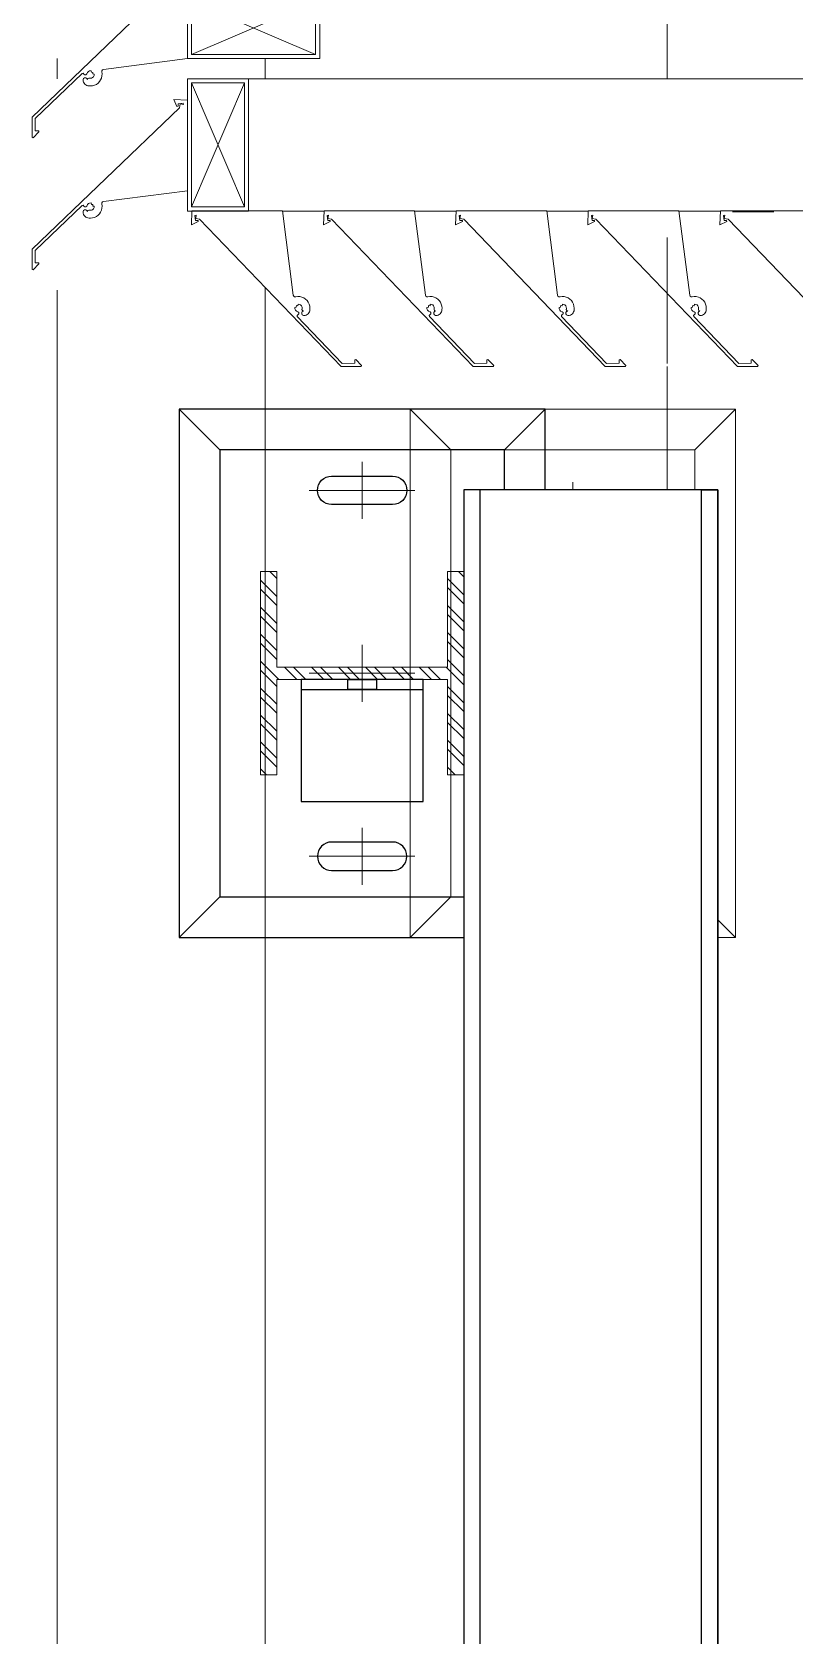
# Model space of a CAD drawing. Header units: millimetres. Extents: x -220592 to 404889, y -217665 to 38245.
# Drawn here: x 31012 to 31387, y -43056 to -42267 of the extents above; entities that cross this region are included whole.
import ezdxf

# ---------------------------------------------------------------- set-up
doc = ezdxf.new("R2010")
doc.units = ezdxf.units.MM
doc.set_wipeout_variables(frame=1)
doc.linetypes.add('XKITLINE00', pattern=[0])
doc.linetypes.add('XKITLINE02', pattern=[4, 2, -2])
for name, color, linetype in [('000 - 0_HIDE_OBJ_FRAMING_DEF_SUB_1', 7, 'Continuous'), ('000 - STRUCTURE_STEEL_ACCESORIES_HATCH_', 7, 'Continuous'), ('000 - STRUCTURE_STEEL_ACCESORIES_HIDDEN_', 7, 'Continuous'), ('000 - STRUCTURE_STEEL_ACCESORIES_MAIN_COLOR_1', 7, 'Continuous'), ('000 - STRUCTURE_STEEL_FRAMING_CUT_COLOR_4', 7, 'Continuous'), ('000 - STRUCTURE_STEEL_FRAMING_DEF_SUB', 7, 'Continuous'), ('000 - STRUCTURE_STEEL_FRAMING_HIDDEN_', 7, 'Continuous'), ('000 - STRUCTURE_STEEL_FRAMING_SUB_COLOR_1', 7, 'Continuous'), ('000 - STRUCTURE_STEEL_FRAMING_SUB_COLOR_2', 7, 'Continuous'), ('000 - STRUCTURE_STEEL_FRAMING_WIPEOUT_', 7, 'Continuous')]:
    doc.layers.add(name, color=color, linetype=linetype)
doc.layers.add('Bolt', color=7, linetype='Continuous', lineweight=0)
doc.layers.add('Part', color=7, linetype='Continuous', lineweight=0)

# ---------------------------------------------------------------- blocks, each defined once
blk = doc.blocks.new('*A13700')
at = {"layer": 'Part', "color": 7, "linetype": 'XKITLINE00', "lineweight": 0}
for p, q in [((-137.483413, 89.520805), (-137.563413, 89.520805)), ((-137.563413, 89.520805), (-137.563413, 88.520805)), ((-137.483413, 89.050805), (-137.483413, 89.520805)), ((-136.563413, 89.520805), (-136.643413, 89.520805)), ((-136.643413, 89.520805), (-136.643413, 89.050805)), ((-136.563413, 88.520805), (-136.563413, 89.520805)), ((-136.643413, 89.050805), (-137.483413, 89.050805)), ((-137.483413, 88.520805), (-137.483413, 88.990805)), ((-137.483413, 88.990805), (-136.643413, 88.990805)), ((-136.643413, 88.990805), (-136.643413, 88.520805)), ((-137.563413, 88.520805), (-137.483413, 88.520805)), ((-136.643413, 88.520805), (-136.563413, 88.520805))]:
    blk.add_line(p, q, dxfattribs=at)
blk = doc.blocks.new('*A13702')
at = {"layer": 'Part', "color": 7, "linetype": 'XKITLINE00', "lineweight": 0}
for p, q in [((-138.658479, 91.945101), (-130.637493, 91.945101)), ((-138.491671, 91.295101), (-138.287375, 91.295101)), ((-137.841671, 91.295101), (-137.637375, 91.295101)), ((-137.191671, 91.295101), (-136.987375, 91.295101)), ((-136.541671, 91.295101), (-136.337375, 91.295101))]:
    blk.add_line(p, q, dxfattribs=at)
blk = doc.blocks.new('*A13703')
at = {"layer": 'Part', "color": 7, "linetype": 'XKITLINE00', "lineweight": 0}
for p, q in [((-138.937367, 91.295291), (-138.939989, 91.227606)), ((-138.491697, 91.295299), (-138.937367, 91.295291)), ((-138.438667, 90.881293), (-138.491697, 91.295299)), ((-138.939989, 91.227606), (-138.906502, 91.243141)), ((-138.922245, 91.273376), (-138.915672, 91.275412)), ((-138.919105, 91.248393), (-138.922245, 91.273376)), ((-138.906914, 91.248264), (-138.919105, 91.248393)), ((-138.918576, 91.258396), (-138.915672, 91.275412)), ((-138.918576, 91.258396), (-138.900033, 91.255499)), ((-138.906502, 91.243141), (-138.906914, 91.248264)), ((-138.900033, 91.255499), (-138.203787, 90.530377)), ((-138.436477, 90.876218), (-138.438667, 90.881293)), ((-138.431925, 90.873081), (-138.436477, 90.876218)), ((-138.426403, 90.872842), (-138.431925, 90.873081)), ((-138.431369, 90.820312), (-138.423979, 90.822634)), ((-138.430947, 90.81364), (-138.431369, 90.820312)), ((-138.416269, 90.874328), (-138.426403, 90.872842)), ((-138.423979, 90.822634), (-138.423035, 90.829799)), ((-138.423035, 90.829799), (-138.415975, 90.828629)), ((-138.406033, 90.873953), (-138.416269, 90.874328)), ((-138.415975, 90.828629), (-138.414869, 90.836335)), ((-138.414869, 90.836335), (-138.408385, 90.835766)), ((-138.408385, 90.835766), (-138.402511, 90.832964)), ((-138.396034, 90.87173), (-138.406033, 90.873953)), ((-138.402511, 90.832964), (-138.397989, 90.828282)), ((-138.397989, 90.828282), (-138.395391, 90.822314)), ((-138.386604, 90.867732), (-138.396034, 90.87173)), ((-138.395391, 90.822314), (-138.395047, 90.815814)), ((-138.378054, 90.862092), (-138.386604, 90.867732)), ((-138.370667, 90.854996), (-138.378054, 90.862092)), ((-138.364689, 90.846679), (-138.370667, 90.854996)), ((-138.360316, 90.837417), (-138.364689, 90.846679)), ((-138.357693, 90.827516), (-138.360316, 90.837417)), ((-138.356908, 90.817303), (-138.357693, 90.827516)), ((-138.357006, 90.810504), (-138.356908, 90.817303)), ((-138.428157, 90.807564), (-138.430947, 90.81364)), ((-138.42337, 90.802897), (-138.428157, 90.807564)), ((-138.415797, 90.799783), (-138.42337, 90.802897)), ((-138.419915, 90.781587), (-138.415288, 90.785242)), ((-138.418823, 90.776428), (-138.419915, 90.781587)), ((-138.19742, 90.545412), (-138.418823, 90.776428)), ((-138.41164, 90.7956), (-138.415797, 90.799783)), ((-138.415288, 90.785242), (-138.411434, 90.789706)), ((-138.411434, 90.789706), (-138.41164, 90.7956)), ((-138.394036, 90.800113), (-138.397254, 90.794956)), ((-138.397254, 90.794956), (-138.397242, 90.788879)), ((-138.397242, 90.788879), (-138.394005, 90.783735)), ((-138.395047, 90.815814), (-138.395952, 90.809896)), ((-138.395952, 90.809896), (-138.393545, 90.805085)), ((-138.388564, 90.803055), (-138.394036, 90.800113)), ((-138.394005, 90.783735), (-138.388531, 90.781095)), ((-138.393545, 90.805085), (-138.388564, 90.803055)), ((-138.388531, 90.781095), (-138.380761, 90.781591)), ((-138.380761, 90.781591), (-138.375265, 90.783326)), ((-138.375265, 90.783326), (-138.370202, 90.78608)), ((-138.370202, 90.78608), (-138.365759, 90.789751)), ((-138.365759, 90.789751), (-138.362101, 90.794205)), ((-138.362101, 90.794205), (-138.359361, 90.799275)), ((-138.359361, 90.799275), (-138.357642, 90.804776)), ((-138.357642, 90.804776), (-138.357006, 90.810504)), ((-138.203787, 90.530377), (-138.104636, 90.53093)), ((-138.136074, 90.545755), (-138.19742, 90.545412)), ((-138.135977, 90.563175), (-138.136074, 90.545755)), ((-138.131056, 90.56426), (-138.135977, 90.563175)), ((-138.102167, 90.535611), (-138.131056, 90.56426)), ((-138.104636, 90.53093), (-138.102167, 90.535611))]:
    blk.add_line(p, q, dxfattribs=at)
blk = doc.blocks.new('*A13704')
at = {"layer": 'Part', "color": 7, "linetype": 'XKITLINE00', "lineweight": 0}
for p, q in [((-138.287367, 91.295291), (-138.289989, 91.227606)), ((-137.841697, 91.295299), (-138.287367, 91.295291)), ((-137.788667, 90.881293), (-137.841697, 91.295299)), ((-138.289989, 91.227606), (-138.256502, 91.243141)), ((-138.272245, 91.273376), (-138.265672, 91.275412)), ((-138.269105, 91.248393), (-138.272245, 91.273376)), ((-138.256914, 91.248264), (-138.269105, 91.248393)), ((-138.268576, 91.258396), (-138.265672, 91.275412)), ((-138.268576, 91.258396), (-138.250033, 91.255499)), ((-138.256502, 91.243141), (-138.256914, 91.248264)), ((-138.250033, 91.255499), (-137.553787, 90.530377)), ((-137.786477, 90.876218), (-137.788667, 90.881293)), ((-137.781925, 90.873081), (-137.786477, 90.876218)), ((-137.776403, 90.872842), (-137.781925, 90.873081)), ((-137.781369, 90.820312), (-137.773979, 90.822634)), ((-137.780947, 90.81364), (-137.781369, 90.820312)), ((-137.766269, 90.874328), (-137.776403, 90.872842)), ((-137.773979, 90.822634), (-137.773035, 90.829799)), ((-137.773035, 90.829799), (-137.765975, 90.828629)), ((-137.756033, 90.873953), (-137.766269, 90.874328)), ((-137.765975, 90.828629), (-137.764869, 90.836335)), ((-137.764869, 90.836335), (-137.758385, 90.835766)), ((-137.758385, 90.835766), (-137.752511, 90.832964)), ((-137.746034, 90.87173), (-137.756033, 90.873953)), ((-137.752511, 90.832964), (-137.747989, 90.828282)), ((-137.747989, 90.828282), (-137.745391, 90.822314)), ((-137.736604, 90.867732), (-137.746034, 90.87173)), ((-137.745391, 90.822314), (-137.745047, 90.815814)), ((-137.728054, 90.862092), (-137.736604, 90.867732)), ((-137.720667, 90.854996), (-137.728054, 90.862092)), ((-137.714689, 90.846679), (-137.720667, 90.854996)), ((-137.710316, 90.837417), (-137.714689, 90.846679)), ((-137.707693, 90.827516), (-137.710316, 90.837417)), ((-137.706908, 90.817303), (-137.707693, 90.827516)), ((-137.707006, 90.810504), (-137.706908, 90.817303)), ((-137.778157, 90.807564), (-137.780947, 90.81364)), ((-137.77337, 90.802897), (-137.778157, 90.807564)), ((-137.765797, 90.799783), (-137.77337, 90.802897)), ((-137.769915, 90.781587), (-137.765288, 90.785242)), ((-137.768823, 90.776428), (-137.769915, 90.781587)), ((-137.54742, 90.545412), (-137.768823, 90.776428)), ((-137.76164, 90.7956), (-137.765797, 90.799783)), ((-137.765288, 90.785242), (-137.761434, 90.789706)), ((-137.761434, 90.789706), (-137.76164, 90.7956)), ((-137.744036, 90.800113), (-137.747254, 90.794956)), ((-137.747254, 90.794956), (-137.747242, 90.788879)), ((-137.747242, 90.788879), (-137.744005, 90.783735)), ((-137.745047, 90.815814), (-137.745952, 90.809896)), ((-137.745952, 90.809896), (-137.743545, 90.805085)), ((-137.738564, 90.803055), (-137.744036, 90.800113)), ((-137.744005, 90.783735), (-137.738531, 90.781095)), ((-137.743545, 90.805085), (-137.738564, 90.803055)), ((-137.738531, 90.781095), (-137.730761, 90.781591)), ((-137.730761, 90.781591), (-137.725265, 90.783326)), ((-137.725265, 90.783326), (-137.720202, 90.78608)), ((-137.720202, 90.78608), (-137.715759, 90.789751)), ((-137.715759, 90.789751), (-137.712101, 90.794205)), ((-137.712101, 90.794205), (-137.709361, 90.799275)), ((-137.709361, 90.799275), (-137.707642, 90.804776)), ((-137.707642, 90.804776), (-137.707006, 90.810504)), ((-137.553787, 90.530377), (-137.454636, 90.53093)), ((-137.486074, 90.545755), (-137.54742, 90.545412)), ((-137.485977, 90.563175), (-137.486074, 90.545755)), ((-137.481056, 90.56426), (-137.485977, 90.563175)), ((-137.452167, 90.535611), (-137.481056, 90.56426)), ((-137.454636, 90.53093), (-137.452167, 90.535611))]:
    blk.add_line(p, q, dxfattribs=at)
blk = doc.blocks.new('*A13705')
at = {"layer": 'Part', "color": 7, "linetype": 'XKITLINE00', "lineweight": 0}
for p, q in [((-137.637367, 91.295291), (-137.639989, 91.227606)), ((-137.191697, 91.295299), (-137.637367, 91.295291)), ((-137.138667, 90.881293), (-137.191697, 91.295299)), ((-137.639989, 91.227606), (-137.606502, 91.243141)), ((-137.622245, 91.273376), (-137.615672, 91.275412)), ((-137.619105, 91.248393), (-137.622245, 91.273376)), ((-137.606914, 91.248264), (-137.619105, 91.248393)), ((-137.618576, 91.258396), (-137.615672, 91.275412)), ((-137.618576, 91.258396), (-137.600033, 91.255499)), ((-137.606502, 91.243141), (-137.606914, 91.248264)), ((-137.600033, 91.255499), (-136.903787, 90.530377)), ((-137.136477, 90.876218), (-137.138667, 90.881293)), ((-137.131925, 90.873081), (-137.136477, 90.876218)), ((-137.126403, 90.872842), (-137.131925, 90.873081)), ((-137.131369, 90.820312), (-137.123979, 90.822634)), ((-137.130947, 90.81364), (-137.131369, 90.820312)), ((-137.116269, 90.874328), (-137.126403, 90.872842)), ((-137.123979, 90.822634), (-137.123035, 90.829799)), ((-137.123035, 90.829799), (-137.115975, 90.828629)), ((-137.106033, 90.873953), (-137.116269, 90.874328)), ((-137.115975, 90.828629), (-137.114869, 90.836335)), ((-137.114869, 90.836335), (-137.108385, 90.835766)), ((-137.108385, 90.835766), (-137.102511, 90.832964)), ((-137.096034, 90.87173), (-137.106033, 90.873953)), ((-137.102511, 90.832964), (-137.097989, 90.828282)), ((-137.097989, 90.828282), (-137.095391, 90.822314)), ((-137.086604, 90.867732), (-137.096034, 90.87173)), ((-137.095391, 90.822314), (-137.095047, 90.815814)), ((-137.078054, 90.862092), (-137.086604, 90.867732)), ((-137.070667, 90.854996), (-137.078054, 90.862092)), ((-137.064689, 90.846679), (-137.070667, 90.854996)), ((-137.060316, 90.837417), (-137.064689, 90.846679)), ((-137.057693, 90.827516), (-137.060316, 90.837417)), ((-137.056908, 90.817303), (-137.057693, 90.827516)), ((-137.057006, 90.810504), (-137.056908, 90.817303)), ((-137.128157, 90.807564), (-137.130947, 90.81364)), ((-137.12337, 90.802897), (-137.128157, 90.807564)), ((-137.115797, 90.799783), (-137.12337, 90.802897)), ((-137.119915, 90.781587), (-137.115288, 90.785242)), ((-137.118823, 90.776428), (-137.119915, 90.781587)), ((-136.89742, 90.545412), (-137.118823, 90.776428)), ((-137.11164, 90.7956), (-137.115797, 90.799783)), ((-137.115288, 90.785242), (-137.111434, 90.789706)), ((-137.111434, 90.789706), (-137.11164, 90.7956)), ((-137.094036, 90.800113), (-137.097254, 90.794956)), ((-137.097254, 90.794956), (-137.097242, 90.788879)), ((-137.097242, 90.788879), (-137.094005, 90.783735)), ((-137.095047, 90.815814), (-137.095952, 90.809896)), ((-137.095952, 90.809896), (-137.093545, 90.805085)), ((-137.088564, 90.803055), (-137.094036, 90.800113)), ((-137.094005, 90.783735), (-137.088531, 90.781095)), ((-137.093545, 90.805085), (-137.088564, 90.803055)), ((-137.088531, 90.781095), (-137.080761, 90.781591)), ((-137.080761, 90.781591), (-137.075265, 90.783326)), ((-137.075265, 90.783326), (-137.070202, 90.78608)), ((-137.070202, 90.78608), (-137.065759, 90.789751)), ((-137.065759, 90.789751), (-137.062101, 90.794205)), ((-137.062101, 90.794205), (-137.059361, 90.799275)), ((-137.059361, 90.799275), (-137.057642, 90.804776)), ((-137.057642, 90.804776), (-137.057006, 90.810504)), ((-136.903787, 90.530377), (-136.804636, 90.53093)), ((-136.836074, 90.545755), (-136.89742, 90.545412)), ((-136.835977, 90.563175), (-136.836074, 90.545755)), ((-136.831056, 90.56426), (-136.835977, 90.563175)), ((-136.802167, 90.535611), (-136.831056, 90.56426)), ((-136.804636, 90.53093), (-136.802167, 90.535611))]:
    blk.add_line(p, q, dxfattribs=at)
blk = doc.blocks.new('*A13706')
at = {"layer": 'Part', "color": 7, "linetype": 'XKITLINE00', "lineweight": 0}
for p, q in [((-136.987367, 91.295291), (-136.989989, 91.227606)), ((-136.541697, 91.295299), (-136.987367, 91.295291)), ((-136.488667, 90.881293), (-136.541697, 91.295299)), ((-136.989989, 91.227606), (-136.956502, 91.243141)), ((-136.972245, 91.273376), (-136.965672, 91.275412)), ((-136.969105, 91.248393), (-136.972245, 91.273376)), ((-136.956914, 91.248264), (-136.969105, 91.248393)), ((-136.968576, 91.258396), (-136.965672, 91.275412)), ((-136.968576, 91.258396), (-136.950033, 91.255499)), ((-136.956502, 91.243141), (-136.956914, 91.248264)), ((-136.950033, 91.255499), (-136.253787, 90.530377)), ((-136.486477, 90.876218), (-136.488667, 90.881293)), ((-136.481925, 90.873081), (-136.486477, 90.876218)), ((-136.476403, 90.872842), (-136.481925, 90.873081)), ((-136.481369, 90.820312), (-136.473979, 90.822634)), ((-136.480947, 90.81364), (-136.481369, 90.820312)), ((-136.466269, 90.874328), (-136.476403, 90.872842)), ((-136.473979, 90.822634), (-136.473035, 90.829799)), ((-136.473035, 90.829799), (-136.465975, 90.828629)), ((-136.456033, 90.873953), (-136.466269, 90.874328)), ((-136.465975, 90.828629), (-136.464869, 90.836335)), ((-136.464869, 90.836335), (-136.458385, 90.835766)), ((-136.458385, 90.835766), (-136.452511, 90.832964)), ((-136.446034, 90.87173), (-136.456033, 90.873953)), ((-136.452511, 90.832964), (-136.447989, 90.828282)), ((-136.447989, 90.828282), (-136.445391, 90.822314)), ((-136.436604, 90.867732), (-136.446034, 90.87173)), ((-136.445391, 90.822314), (-136.445047, 90.815814)), ((-136.428054, 90.862092), (-136.436604, 90.867732)), ((-136.420667, 90.854996), (-136.428054, 90.862092)), ((-136.414689, 90.846679), (-136.420667, 90.854996)), ((-136.410316, 90.837417), (-136.414689, 90.846679)), ((-136.407693, 90.827516), (-136.410316, 90.837417)), ((-136.406908, 90.817303), (-136.407693, 90.827516)), ((-136.407006, 90.810504), (-136.406908, 90.817303)), ((-136.478157, 90.807564), (-136.480947, 90.81364)), ((-136.47337, 90.802897), (-136.478157, 90.807564)), ((-136.465797, 90.799783), (-136.47337, 90.802897)), ((-136.469915, 90.781587), (-136.465288, 90.785242)), ((-136.468823, 90.776428), (-136.469915, 90.781587)), ((-136.24742, 90.545412), (-136.468823, 90.776428)), ((-136.46164, 90.7956), (-136.465797, 90.799783)), ((-136.465288, 90.785242), (-136.461434, 90.789706)), ((-136.461434, 90.789706), (-136.46164, 90.7956)), ((-136.444036, 90.800113), (-136.447254, 90.794956)), ((-136.447254, 90.794956), (-136.447242, 90.788879)), ((-136.447242, 90.788879), (-136.444005, 90.783735)), ((-136.445047, 90.815814), (-136.445952, 90.809896)), ((-136.445952, 90.809896), (-136.443545, 90.805085)), ((-136.438564, 90.803055), (-136.444036, 90.800113)), ((-136.444005, 90.783735), (-136.438531, 90.781095)), ((-136.443545, 90.805085), (-136.438564, 90.803055)), ((-136.438531, 90.781095), (-136.430761, 90.781591)), ((-136.430761, 90.781591), (-136.425265, 90.783326)), ((-136.425265, 90.783326), (-136.420202, 90.78608)), ((-136.420202, 90.78608), (-136.415759, 90.789751)), ((-136.415759, 90.789751), (-136.412101, 90.794205)), ((-136.412101, 90.794205), (-136.409361, 90.799275)), ((-136.409361, 90.799275), (-136.407642, 90.804776)), ((-136.407642, 90.804776), (-136.407006, 90.810504)), ((-136.253787, 90.530377), (-136.154636, 90.53093)), ((-136.186074, 90.545755), (-136.24742, 90.545412)), ((-136.185977, 90.563175), (-136.186074, 90.545755)), ((-136.181056, 90.56426), (-136.185977, 90.563175)), ((-136.152167, 90.535611), (-136.181056, 90.56426)), ((-136.154636, 90.53093), (-136.152167, 90.535611))]:
    blk.add_line(p, q, dxfattribs=at)
blk = doc.blocks.new('*A13707')
at = {"layer": 'Part', "color": 7, "linetype": 'XKITLINE00', "lineweight": 0}
for p, q in [((-136.337367, 91.295291), (-136.339989, 91.227606)), ((-135.891697, 91.295299), (-136.337367, 91.295291)), ((-135.838667, 90.881293), (-135.891697, 91.295299)), ((-136.339989, 91.227606), (-136.306502, 91.243141)), ((-136.322245, 91.273376), (-136.315672, 91.275412)), ((-136.319105, 91.248393), (-136.322245, 91.273376)), ((-136.306914, 91.248264), (-136.319105, 91.248393)), ((-136.318576, 91.258396), (-136.315672, 91.275412)), ((-136.318576, 91.258396), (-136.300033, 91.255499)), ((-136.306502, 91.243141), (-136.306914, 91.248264)), ((-136.300033, 91.255499), (-135.603787, 90.530377)), ((-135.836477, 90.876218), (-135.838667, 90.881293)), ((-135.831925, 90.873081), (-135.836477, 90.876218)), ((-135.826403, 90.872842), (-135.831925, 90.873081)), ((-135.831369, 90.820312), (-135.823979, 90.822634)), ((-135.830947, 90.81364), (-135.831369, 90.820312)), ((-135.816269, 90.874328), (-135.826403, 90.872842)), ((-135.823979, 90.822634), (-135.823035, 90.829799)), ((-135.823035, 90.829799), (-135.815975, 90.828629)), ((-135.806033, 90.873953), (-135.816269, 90.874328)), ((-135.815975, 90.828629), (-135.814869, 90.836335)), ((-135.814869, 90.836335), (-135.808385, 90.835766)), ((-135.808385, 90.835766), (-135.802511, 90.832964)), ((-135.796034, 90.87173), (-135.806033, 90.873953)), ((-135.802511, 90.832964), (-135.797989, 90.828282)), ((-135.797989, 90.828282), (-135.795391, 90.822314)), ((-135.786604, 90.867732), (-135.796034, 90.87173)), ((-135.795391, 90.822314), (-135.795047, 90.815814)), ((-135.778054, 90.862092), (-135.786604, 90.867732)), ((-135.770667, 90.854996), (-135.778054, 90.862092)), ((-135.764689, 90.846679), (-135.770667, 90.854996)), ((-135.760316, 90.837417), (-135.764689, 90.846679)), ((-135.757693, 90.827516), (-135.760316, 90.837417)), ((-135.756908, 90.817303), (-135.757693, 90.827516)), ((-135.757006, 90.810504), (-135.756908, 90.817303)), ((-135.828157, 90.807564), (-135.830947, 90.81364)), ((-135.82337, 90.802897), (-135.828157, 90.807564)), ((-135.815797, 90.799783), (-135.82337, 90.802897)), ((-135.819915, 90.781587), (-135.815288, 90.785242)), ((-135.818823, 90.776428), (-135.819915, 90.781587)), ((-135.59742, 90.545412), (-135.818823, 90.776428)), ((-135.81164, 90.7956), (-135.815797, 90.799783)), ((-135.815288, 90.785242), (-135.811434, 90.789706)), ((-135.811434, 90.789706), (-135.81164, 90.7956)), ((-135.794036, 90.800113), (-135.797254, 90.794956)), ((-135.797254, 90.794956), (-135.797242, 90.788879)), ((-135.797242, 90.788879), (-135.794005, 90.783735)), ((-135.795047, 90.815814), (-135.795952, 90.809896)), ((-135.795952, 90.809896), (-135.793545, 90.805085)), ((-135.788564, 90.803055), (-135.794036, 90.800113)), ((-135.794005, 90.783735), (-135.788531, 90.781095)), ((-135.793545, 90.805085), (-135.788564, 90.803055)), ((-135.788531, 90.781095), (-135.780761, 90.781591)), ((-135.780761, 90.781591), (-135.775265, 90.783326)), ((-135.775265, 90.783326), (-135.770202, 90.78608)), ((-135.770202, 90.78608), (-135.765759, 90.789751)), ((-135.765759, 90.789751), (-135.762101, 90.794205)), ((-135.762101, 90.794205), (-135.759361, 90.799275)), ((-135.759361, 90.799275), (-135.757642, 90.804776)), ((-135.757642, 90.804776), (-135.757006, 90.810504)), ((-135.603787, 90.530377), (-135.504636, 90.53093)), ((-135.536074, 90.545755), (-135.59742, 90.545412)), ((-135.535977, 90.563175), (-135.536074, 90.545755)), ((-135.531056, 90.56426), (-135.535977, 90.563175)), ((-135.502167, 90.535611), (-135.531056, 90.56426)), ((-135.504636, 90.53093), (-135.502167, 90.535611))]:
    blk.add_line(p, q, dxfattribs=at)
blk = doc.blocks.new('*A13708')
at = {"layer": 'Part', "color": 7, "linetype": 'XKITLINE00', "lineweight": 0}
for p, q in [((-137.663413, 90.120805), (-137.663413, 87.920805)), ((-136.463413, 90.120805), (-137.663413, 90.120805)), ((-136.463413, 87.920805), (-136.463413, 90.120805)), ((-137.663413, 87.920805), (-136.463413, 87.920805))]:
    blk.add_line(p, q, dxfattribs=at)
blk = doc.blocks.new('*A13709')
at = {"layer": 'Part', "color": 7, "linetype": 'XKITLINE00', "lineweight": 0}
for p, q in [((-137.863413, 90.320805), (-137.663413, 90.120805)), ((-137.863413, 87.720805), (-137.863413, 90.320805)), ((-137.863413, 90.320805), (-136.263413, 90.320805)), ((-136.463413, 90.120805), (-136.263413, 90.320805)), ((-136.263413, 90.320805), (-136.263413, 87.720805)), ((-137.863413, 87.720805), (-137.663413, 87.920805)), ((-136.463413, 87.920805), (-136.263413, 87.720805)), ((-136.263413, 87.720805), (-137.863413, 87.720805))]:
    blk.add_line(p, q, dxfattribs=at)
blk = doc.blocks.new('*A13710')
at = {"layer": 'Part', "color": 7, "linetype": 'XKITLINE00', "lineweight": 0}
for p, q in [((-137.363413, 89.650805), (-137.363413, 89.050805)), ((-136.763413, 89.650805), (-137.363413, 89.650805)), ((-136.763413, 89.050805), (-136.763413, 89.650805)), ((-137.363413, 89.100805), (-136.763413, 89.100805))]:
    blk.add_line(p, q, dxfattribs=at)
blk = doc.blocks.new('*A13711')
at = {"layer": 'Bolt'}
for points in [[(-136.8684, 89.1008), (-136.8684, 89.0508), (-137.2584, 89.0508), (-137.2584, 89.1008)], [(-136.9934, 89.0508), (-136.9934, 88.9908), (-137.1334, 88.9908), (-137.1334, 89.0508)]]:
    blk.add_hatch(color=7, dxfattribs=at).paths.add_polyline_path(points, flags=17)
at = {"layer": 'Bolt', "color": 7, "linetype": 'XKITLINE00', "lineweight": 0}
for p, q in [((-137.0634, 88.9116), (-137.0634, 89.3408)), ((-137.2584, 89.0508), (-137.2584, 89.1008)), ((-136.8684, 89.0508), (-136.8684, 89.1008)), ((-137.1334, 88.9908), (-137.1334, 89.0508)), ((-136.9934, 88.9908), (-136.9934, 89.0508))]:
    blk.add_line(p, q, dxfattribs=at)
blk = doc.blocks.new('*A13712')
at = {"layer": 'Bolt'}
for points in [[(-136.8487, 89.794), (-136.8639, 89.7713), (-136.8866, 89.7561), (-136.9134, 89.7508), (-137.2134, 89.7508), (-137.2402, 89.7561), (-137.2629, 89.7713), (-137.2781, 89.794), (-137.2834, 89.8208), (-137.2781, 89.8476), (-137.2629, 89.8703), (-137.2402, 89.8855), (-137.2134, 89.8908), (-136.9134, 89.8908), (-136.8866, 89.8855), (-136.8639, 89.8703), (-136.8487, 89.8476), (-136.8434, 89.8208)], [(-136.8487, 88.194), (-136.8639, 88.1713), (-136.8866, 88.1561), (-136.9134, 88.1508), (-137.2134, 88.1508), (-137.2402, 88.1561), (-137.2629, 88.1713), (-137.2781, 88.194), (-137.2834, 88.2208), (-137.2781, 88.2476), (-137.2629, 88.2703), (-137.2402, 88.2855), (-137.2134, 88.2908), (-136.9134, 88.2908), (-136.8866, 88.2855), (-136.8639, 88.2703), (-136.8487, 88.2476), (-136.8434, 88.2208)]]:
    blk.add_hatch(color=7, dxfattribs=at).paths.add_polyline_path(points, flags=17)
at = {"layer": 'Bolt', "color": 7, "linetype": 'XKITLINE00', "lineweight": 0}
for p, q in [((-137.0634, 89.9608), (-137.0634, 89.6808)), ((-137.2034, 89.8208), (-136.9234, 89.8208)), ((-137.0634, 88.3608), (-137.0634, 88.0808)), ((-137.2034, 88.2208), (-136.9234, 88.2208))]:
    blk.add_line(p, q, dxfattribs=at)
blk = doc.blocks.new('*A13867')
at = {"layer": 'Part', "color": 7, "linetype": 'XKITLINE00', "lineweight": 0}
for p, q in [((-138.577448, 91.945101), (-138.577448, 92.045149)), ((-138.577448, 70.570805), (-138.577448, 90.919535))]:
    blk.add_line(p, q, dxfattribs=at)
blk = doc.blocks.new('*A13870')
at = {"layer": 'Part', "color": 7, "linetype": 'XKITLINE00', "lineweight": 0}
for p, q in [((-138.958462, 92.490723), (-139.026148, 92.493345)), ((-139.026148, 92.493345), (-139.010613, 92.459858)), ((-139.005361, 92.472461), (-138.980378, 92.475601)), ((-138.980378, 92.475601), (-138.978342, 92.469028)), ((-138.958455, 92.045053), (-138.958462, 92.490723)), ((-138.998255, 92.453389), (-139.723377, 91.757143)), ((-139.010613, 92.459858), (-139.00549, 92.46027)), ((-139.00549, 92.46027), (-139.005361, 92.472461)), ((-138.995358, 92.471932), (-138.998255, 92.453389)), ((-138.995358, 92.471932), (-138.978342, 92.469028)), ((-139.372461, 91.992023), (-138.958455, 92.045053)), ((-139.708341, 91.750776), (-139.477326, 91.972179)), ((-139.477326, 91.972179), (-139.472166, 91.973271)), ((-139.470019, 91.947361), (-139.472659, 91.941887)), ((-139.472659, 91.941887), (-139.472163, 91.934117)), ((-139.472166, 91.973271), (-139.468512, 91.968644)), ((-139.472163, 91.934117), (-139.470428, 91.928621)), ((-139.470428, 91.928621), (-139.467674, 91.923558)), ((-139.464875, 91.950598), (-139.470019, 91.947361)), ((-139.468512, 91.968644), (-139.464048, 91.96479)), ((-139.467674, 91.923558), (-139.464002, 91.919115)), ((-139.458797, 91.95061), (-139.464875, 91.950598)), ((-139.464048, 91.96479), (-139.458154, 91.964996)), ((-139.453641, 91.947392), (-139.458797, 91.95061)), ((-139.458154, 91.964996), (-139.453971, 91.969153)), ((-139.453971, 91.969153), (-139.450857, 91.976726)), ((-139.450699, 91.94192), (-139.453641, 91.947392)), ((-139.450857, 91.976726), (-139.44619, 91.981513)), ((-139.448669, 91.946901), (-139.450699, 91.94192)), ((-139.443858, 91.949308), (-139.448669, 91.946901)), ((-139.44619, 91.981513), (-139.440114, 91.984303)), ((-139.43794, 91.948403), (-139.443858, 91.949308)), ((-139.440114, 91.984303), (-139.433442, 91.984725)), ((-139.43144, 91.948747), (-139.43794, 91.948403)), ((-139.433442, 91.984725), (-139.43112, 91.977335)), ((-139.425472, 91.951345), (-139.43144, 91.948747)), ((-139.43112, 91.977335), (-139.423955, 91.976391)), ((-139.42079, 91.955867), (-139.425472, 91.951345)), ((-139.423955, 91.976391), (-139.425124, 91.969331)), ((-139.425124, 91.969331), (-139.417418, 91.968225)), ((-139.417988, 91.961741), (-139.42079, 91.955867)), ((-139.417418, 91.968225), (-139.417988, 91.961741)), ((-139.407074, 91.918045), (-139.398758, 91.924023)), ((-139.398758, 91.924023), (-139.391662, 91.93141)), ((-139.391662, 91.93141), (-139.386022, 91.93996)), ((-139.386022, 91.93996), (-139.382024, 91.94939)), ((-139.382024, 91.94939), (-139.379801, 91.959389)), ((-139.380912, 91.979759), (-139.380672, 91.985281)), ((-139.379426, 91.969625), (-139.380912, 91.979759)), ((-139.380672, 91.985281), (-139.377536, 91.989833)), ((-139.379801, 91.959389), (-139.379426, 91.969625)), ((-139.377536, 91.989833), (-139.372461, 91.992023)), ((-139.464002, 91.919115), (-139.459549, 91.915457)), ((-139.459549, 91.915457), (-139.454479, 91.912717)), ((-139.454479, 91.912717), (-139.448978, 91.910998)), ((-139.448978, 91.910998), (-139.44325, 91.910362)), ((-139.44325, 91.910362), (-139.436451, 91.910264)), ((-139.436451, 91.910264), (-139.426238, 91.911049)), ((-139.426238, 91.911049), (-139.416337, 91.913672)), ((-139.416337, 91.913672), (-139.407074, 91.918045)), ((-139.723377, 91.757143), (-139.722824, 91.657992)), ((-139.707999, 91.68943), (-139.708341, 91.750776)), ((-139.690579, 91.689333), (-139.707999, 91.68943)), ((-139.689494, 91.684412), (-139.690579, 91.689333)), ((-139.722824, 91.657992), (-139.718143, 91.655523)), ((-139.718143, 91.655523), (-139.689494, 91.684412))]:
    blk.add_line(p, q, dxfattribs=at)
blk = doc.blocks.new('*A13880')
at = {"layer": 'Part', "color": 7, "linetype": 'XKITLINE00', "lineweight": 0}
for p, q in [((-138.958652, 92.045149), (-138.958652, 92.345149)), ((-138.308652, 92.345149), (-138.958652, 92.345149)), ((-138.938652, 92.065149), (-138.328652, 92.325149)), ((-138.938652, 92.325149), (-138.328652, 92.065149)), ((-138.938652, 92.065149), (-138.938652, 92.325149)), ((-138.938652, 92.325149), (-138.328652, 92.325149)), ((-138.328652, 92.325149), (-138.328652, 92.065149)), ((-138.308652, 92.045149), (-138.308652, 92.345149)), ((-138.958652, 92.045149), (-138.308652, 92.045149)), ((-138.328652, 92.065149), (-138.938652, 92.065149))]:
    blk.add_line(p, q, dxfattribs=at)
blk = doc.blocks.new('*A13881')
at = {"layer": 'Part', "color": 7, "linetype": 'XKITLINE00', "lineweight": 0}
for p, q in [((-138.658479, 91.945101), (-138.958479, 91.945101)), ((-138.958479, 91.945101), (-138.958479, 91.295101)), ((-138.938479, 91.315101), (-138.678479, 91.925101)), ((-138.678479, 91.315101), (-138.938479, 91.925101)), ((-138.938479, 91.315101), (-138.938479, 91.925101)), ((-138.938479, 91.925101), (-138.678479, 91.925101)), ((-138.678479, 91.925101), (-138.678479, 91.315101)), ((-138.658479, 91.295101), (-138.658479, 91.945101)), ((-138.958479, 91.295101), (-138.658479, 91.295101)), ((-138.678479, 91.315101), (-138.938479, 91.315101))]:
    blk.add_line(p, q, dxfattribs=at)
blk = doc.blocks.new('*A13882')
at = {"layer": 'Part', "color": 7, "linetype": 'XKITLINE00', "lineweight": 0}
for p, q in [((-138.958462, 91.840723), (-139.026148, 91.843345)), ((-139.026148, 91.843345), (-139.010613, 91.809858)), ((-138.998255, 91.803389), (-139.723377, 91.107143)), ((-139.010613, 91.809858), (-139.00549, 91.81027)), ((-139.00549, 91.81027), (-139.005361, 91.822461)), ((-139.005361, 91.822461), (-138.980378, 91.825601)), ((-138.995358, 91.821932), (-138.998255, 91.803389)), ((-138.995358, 91.821932), (-138.978342, 91.819028)), ((-138.980378, 91.825601), (-138.978342, 91.819028)), ((-138.958455, 91.395053), (-138.958462, 91.840723)), ((-139.372461, 91.342023), (-138.958455, 91.395053)), ((-139.708341, 91.100776), (-139.477326, 91.322179)), ((-139.477326, 91.322179), (-139.472166, 91.323271)), ((-139.470019, 91.297361), (-139.472659, 91.291887)), ((-139.472659, 91.291887), (-139.472163, 91.284117)), ((-139.472166, 91.323271), (-139.468512, 91.318644)), ((-139.464875, 91.300598), (-139.470019, 91.297361)), ((-139.468512, 91.318644), (-139.464048, 91.31479)), ((-139.458797, 91.30061), (-139.464875, 91.300598)), ((-139.464048, 91.31479), (-139.458154, 91.314996)), ((-139.453641, 91.297392), (-139.458797, 91.30061)), ((-139.458154, 91.314996), (-139.453971, 91.319153)), ((-139.453971, 91.319153), (-139.450857, 91.326726)), ((-139.450699, 91.29192), (-139.453641, 91.297392)), ((-139.450857, 91.326726), (-139.44619, 91.331513)), ((-139.448669, 91.296901), (-139.450699, 91.29192)), ((-139.443858, 91.299308), (-139.448669, 91.296901)), ((-139.44619, 91.331513), (-139.440114, 91.334303)), ((-139.43794, 91.298403), (-139.443858, 91.299308)), ((-139.440114, 91.334303), (-139.433442, 91.334725)), ((-139.43144, 91.298747), (-139.43794, 91.298403)), ((-139.433442, 91.334725), (-139.43112, 91.327335)), ((-139.425472, 91.301345), (-139.43144, 91.298747)), ((-139.43112, 91.327335), (-139.423955, 91.326391)), ((-139.42079, 91.305867), (-139.425472, 91.301345)), ((-139.423955, 91.326391), (-139.425124, 91.319331)), ((-139.425124, 91.319331), (-139.417418, 91.318225)), ((-139.417988, 91.311741), (-139.42079, 91.305867)), ((-139.417418, 91.318225), (-139.417988, 91.311741)), ((-139.386022, 91.28996), (-139.382024, 91.29939)), ((-139.382024, 91.29939), (-139.379801, 91.309389)), ((-139.380912, 91.329759), (-139.380672, 91.335281)), ((-139.379426, 91.319625), (-139.380912, 91.329759)), ((-139.380672, 91.335281), (-139.377536, 91.339833)), ((-139.379801, 91.309389), (-139.379426, 91.319625)), ((-139.377536, 91.339833), (-139.372461, 91.342023)), ((-139.472163, 91.284117), (-139.470428, 91.278621)), ((-139.470428, 91.278621), (-139.467674, 91.273558)), ((-139.467674, 91.273558), (-139.464002, 91.269115)), ((-139.464002, 91.269115), (-139.459549, 91.265457)), ((-139.459549, 91.265457), (-139.454479, 91.262717)), ((-139.454479, 91.262717), (-139.448978, 91.260998)), ((-139.448978, 91.260998), (-139.44325, 91.260362)), ((-139.44325, 91.260362), (-139.436451, 91.260264)), ((-139.436451, 91.260264), (-139.426238, 91.261049)), ((-139.426238, 91.261049), (-139.416337, 91.263672)), ((-139.416337, 91.263672), (-139.407074, 91.268045)), ((-139.407074, 91.268045), (-139.398758, 91.274023)), ((-139.398758, 91.274023), (-139.391662, 91.28141)), ((-139.391662, 91.28141), (-139.386022, 91.28996)), ((-139.723377, 91.107143), (-139.722824, 91.007992)), ((-139.707999, 91.03943), (-139.708341, 91.100776)), ((-139.722824, 91.007992), (-139.718143, 91.005523)), ((-139.718143, 91.005523), (-139.689494, 91.034412)), ((-139.690579, 91.039333), (-139.707999, 91.03943)), ((-139.689494, 91.034412), (-139.690579, 91.039333))]:
    blk.add_line(p, q, dxfattribs=at)
blk = doc.blocks.new('*A13531')
at = {"layer": '000 - 0_HIDE_OBJ_FRAMING_DEF_SUB_1', "color": 7, "linetype": 'XKITLINE00', "lineweight": 0}
for p, q in [((-135.563334, 91.945101), (-135.563334, 92.690364)), ((-138.563334, 91.945101), (-138.563334, 92.045149)), ((-135.563334, 90.545603), (-135.563334, 91.165204)), ((-138.563334, 70.570805), (-138.563334, 90.904836)), ((-135.563334, 67.570805), (-135.563334, 90.530603))]:
    blk.add_line(p, q, dxfattribs=at)
blk = doc.blocks.new('*A13541')
at = {"layer": '000 - 0_HIDE_OBJ_FRAMING_DEF_SUB_1', "color": 7, "linetype": 'XKITLINE00', "lineweight": 0}
blk.add_line((-135.241121, 91.290805), (-135.037541, 91.290805), dxfattribs=at)
blk = doc.blocks.new('W-1-PP18-ST_20260402-011103_LOWER_PL')
at = {"layer": '000 - 0_HIDE_OBJ_FRAMING_DEF_SUB_1', "color": 7, "lineweight": 0, "xscale": 100, "yscale": 100, "zscale": 100}
for name in ['*A13531', '*A13541']:
    blk.add_blockref(name, (17759.3349, -35779.0805), dxfattribs=at)
blk = doc.blocks.new('*U28105')
at = {"color": 7}
blk.add_wipeout([(0, 0), (0, 125), (2135.3, 125), (2135.3, 0)], dxfattribs=at).dxf.layer = '000 - STRUCTURE_STEEL_FRAMING_WIPEOUT_'
at = {"layer": '000 - STRUCTURE_STEEL_FRAMING_SUB_COLOR_1', "color": 7}
for points in [[(0, 125), (0, 117), (2135.3, 117), (2135.3, 125)], [(0, 0), (0, 8), (2135.3, 8), (2135.3, 0)]]:
    blk.add_lwpolyline(points, close=True, dxfattribs=at)
at = {"layer": '000 - STRUCTURE_STEEL_FRAMING_SUB_COLOR_2', "color": 7}
blk.add_lwpolyline([(0, 0), (0, 125), (2135.3, 125), (2135.3, 0)], close=True, dxfattribs=at)
blk = doc.blocks.new('000_ASPG_TYP_FILES_STRUCTURE_STEEL_BK')
at = {"layer": '000 - STRUCTURE_STEEL_ACCESORIES_HIDDEN_', "color": 7}
blk.add_lwpolyline([(0, 7), (5, 7), (5, -7), (0, -7)], close=True, dxfattribs=at)
at = {"layer": '000 - STRUCTURE_STEEL_ACCESORIES_MAIN_COLOR_1', "color": 7}
for points in [[(0, -30), (60, -30), (60, 30), (0, 30)], [(0, -30), (5, -30), (5, 30), (0, 30)]]:
    blk.add_lwpolyline(points, close=True, dxfattribs=at)
blk = doc.blocks.new('000_CKST_FAMELINE_STEEL_STRUCTURE-COLUMN_TOP_VIEW')
at = {"layer": '000 - STRUCTURE_STEEL_FRAMING_DEF_SUB', "color": 7, "linetype": 'XKITLINE00', "lineweight": 0}
for p, q in [((0, 76), (0, 104)), ((26, 90), (-26, 90)), ((0, 14), (0, -14)), ((26, 0), (-26, 0)), ((0, -76), (0, -104)), ((26, -90), (-26, -90))]:
    blk.add_line(p, q, dxfattribs=at)
at = {"layer": '000 - STRUCTURE_STEEL_FRAMING_SUB_COLOR_2', "color": 7}
for p, q in [((-70, 110), (-90, 130)), ((70, 110), (90, 130)), ((-70, -110), (-90, -130)), ((70, -110), (90, -130))]:
    blk.add_line(p, q, dxfattribs=at)
for points in [[(90, 130), (-90, 130), (-90, -130), (90, -130)], [(70, 110), (-70, 110), (-70, -110), (70, -110)]]:
    blk.add_lwpolyline(points, close=True, dxfattribs=at)
for points in [[(15, 83), (-15, 83, -0.414214), (-22, 90, -0.414214), (-15, 97), (15, 97, -0.414214), (22, 90), (22, 90, -0.414214)], [(15, -83), (-15, -83, 0.414214), (-22, -90, 0.414214), (-15, -97), (15, -97, 0.414214), (22, -90), (22, -90, 0.414214)]]:
    blk.add_lwpolyline(points, format="xyb", close=True, dxfattribs=at)
at = {"color": 7, "rotation": 270}
blk.add_blockref('000_ASPG_TYP_FILES_STRUCTURE_STEEL_BK', (0, -3), dxfattribs=at)
at = {"color": 7}
blk.add_wipeout([(50, 50), (50, -50), (170, -50), (170, 50)], dxfattribs=at).dxf.layer = '000 - STRUCTURE_STEEL_FRAMING_WIPEOUT_'
at = {"layer": '000 - STRUCTURE_STEEL_ACCESORIES_HATCH_'}
h = blk.add_hatch(dxfattribs=at)
h.set_pattern_fill('ANSI32', scale=25, angle=270)
h.set_pattern_definition([(315, (1524.514, 2469.062), (6.629126, 6.629126), []), (315, (1524.514, 2464.642), (6.629126, 6.629126), [])])
h.paths.add_polyline_path([(-50, -50), (-42, -50), (-42, -3), (42, -3), (42, -50), (50, -50), (50, 50), (42, 50), (42, 3), (-42, 3), (-42, 50), (-50, 50)])
at = {"layer": '000 - STRUCTURE_STEEL_FRAMING_CUT_COLOR_4', "color": 7, "lineweight": 0}
blk.add_lwpolyline([(-50, -50), (-42, -50), (-42, -3), (42, -3), (42, -50), (50, -50), (50, 50), (42, 50), (42, 3), (-42, 3), (-42, 50), (-50, 50)], close=True, dxfattribs=at)
at = {"layer": '000 - STRUCTURE_STEEL_FRAMING_DEF_SUB', "color": 7, "linetype": 'XKITLINE00', "lineweight": 0}
for p, q in [((110, 44), (110, 16)), ((96, 30), (124, 30)), ((110, -16), (110, -44)), ((96, -30), (124, -30))]:
    blk.add_line(p, q, dxfattribs=at)
at = {"layer": '000 - STRUCTURE_STEEL_FRAMING_HIDDEN_', "color": 7, "linetype": 'XKITLINE02', "ltscale": 4}
for p, q in [((56, -50), (56, 50)), ((50, 3), (170, 3)), ((50, -3), (170, -3))]:
    blk.add_line(p, q, dxfattribs=at)
at = {"layer": '000 - STRUCTURE_STEEL_FRAMING_SUB_COLOR_2', "color": 7}
for p, q in [((50, 3), (50, -3)), ((170, 3), (170, -3))]:
    blk.add_line(p, q, dxfattribs=at)
blk.add_lwpolyline([(50, 50), (50, -50), (170, -50), (170, 50)], close=True, dxfattribs=at)
for centre in [(110, 30), (110, -30)]:
    blk.add_circle(centre, 7, dxfattribs=at)
blk = doc.blocks.new('W-1-PP18-ST_20260402-014810LOPL_MAIN_ST')
at = {"color": 7}
blk.add_blockref('000_CKST_FAMELINE_STEEL_STRUCTURE-COLUMN_TOP_VIEW', (4053, -26877), dxfattribs=at)
at = {"color": 7, "xscale": -1, "zscale": -1, "rotation": 270}
blk.add_blockref('*U28105', (4103, -28922), dxfattribs=at)

msp = doc.modelspace()

# ---------------------------------------------------------------- block references
at = {"color": 7, "lineweight": 0, "xscale": 100, "yscale": 100, "zscale": 100}
for name in ['*A13870', '*A13880', '*A13867', '*A13881', '*A13702', '*A13882', '*A13703', '*A13704', '*A13705', '*A13706', '*A13707', '*A13709', '*A13708', '*A13712', '*A13710', '*A13700', '*A13711']:
    msp.add_blockref(name, (44984.4833, -51484.8507), dxfattribs=at)

# ---------------------------------------------------------------- next in the draw order: block references
at = {"layer": 'Defpoints', "color": 7}
msp.add_blockref('W-1-PP18-ST_20260402-011103_LOWER_PL', (27121.4984, -15705.7702), dxfattribs=at)

# ---------------------------------------------------------------- next in the draw order: block references
msp.add_blockref('W-1-PP18-ST_20260402-014810LOPL_MAIN_ST', (27121.4984, -15705.7702), dxfattribs=at)

doc.saveas('drawing.dxf')
